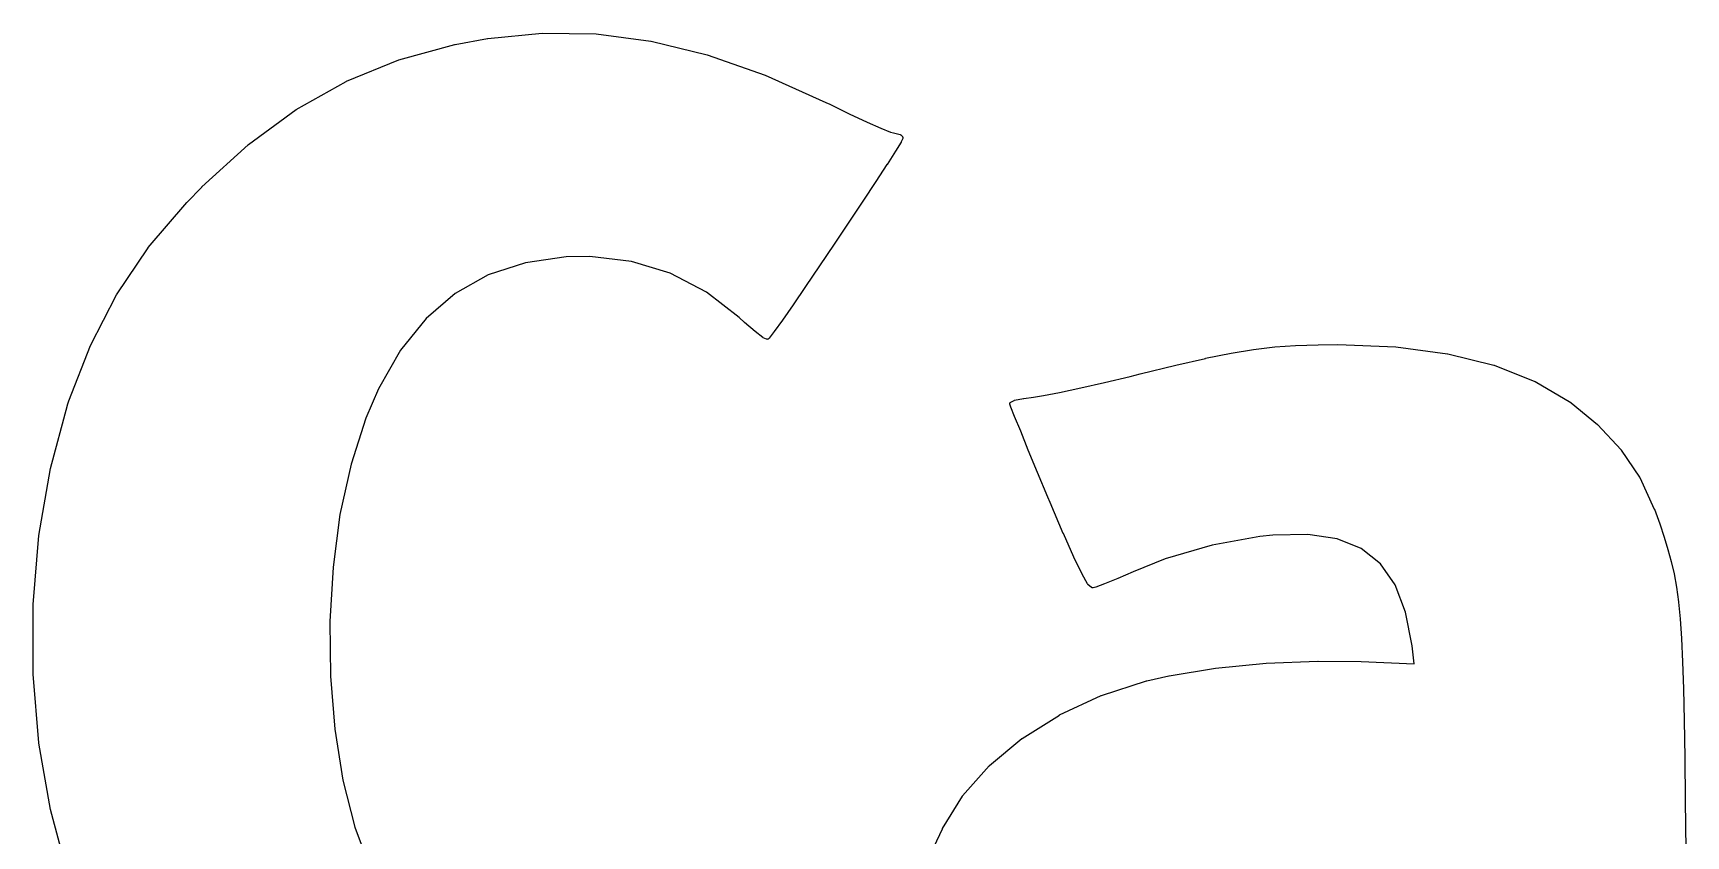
# Model space of a CAD drawing. Extents: x 10 to 287, y -200 to -10.
# Drawn here: x 105.847 to 110.695, y -61.006 to -58.651 of the extents above; entities that cross this region are included whole.
import ezdxf

# ---------------------------------------------------------------- set-up
doc = ezdxf.new("R2010")
doc.units = 0
doc.layers.add('BLACK', color=7, linetype='CONTINUOUS')

msp = doc.modelspace()

# ---------------------------------------------------------------- linework, layer by layer
at = {"layer": 'BLACK', "linetype": 'CONTINUOUS'}
for p, q in [((107.181, -58.6671), (107.34, -58.6515)), ((107.34, -58.6515), (107.34, -58.6516)), ((107.34, -58.6516), (107.34, -58.6515)), ((107.34, -58.6515), (107.499, -58.6541)), ((107.499, -58.6541), (107.499, -58.6542)), ((107.499, -58.6542), (107.499, -58.6541)), ((107.499, -58.6541), (107.659, -58.6753)), ((106.92, -58.7297), (107.084, -58.6847)), ((107.084, -58.6847), (107.085, -58.6847)), ((107.085, -58.6846), (107.18, -58.6671)), ((107.085, -58.6847), (107.085, -58.6846)), ((107.18, -58.6671), (107.181, -58.6672)), ((107.181, -58.6672), (107.181, -58.6671)), ((107.659, -58.6753), (107.659, -58.6754)), ((107.659, -58.6754), (107.66, -58.6754)), ((107.66, -58.6754), (107.824, -58.7155)), ((106.766, -58.793), (106.92, -58.7299)), ((106.92, -58.7299), (106.92, -58.7297)), ((106.92, -58.7299), (106.92, -58.7299)), ((107.824, -58.7155), (107.824, -58.7157)), ((107.824, -58.7157), (107.824, -58.7157)), ((107.824, -58.7157), (107.994, -58.7752)), ((106.619, -58.8756), (106.765, -58.7933)), ((106.765, -58.7933), (106.766, -58.793)), ((106.765, -58.7933), (106.765, -58.7933)), ((107.994, -58.7752), (107.994, -58.7753)), ((107.994, -58.7753), (107.994, -58.7753)), ((107.994, -58.7753), (108.172, -58.8546)), ((108.172, -58.8546), (108.172, -58.8547)), ((108.172, -58.8547), (108.172, -58.8547)), ((108.172, -58.8547), (108.184, -58.8602)), ((106.479, -58.9784), (106.619, -58.8759)), ((106.619, -58.8758), (106.619, -58.8756)), ((106.619, -58.8759), (106.619, -58.8758)), ((108.184, -58.8602), (108.241, -58.8882)), ((108.241, -58.8882), (108.293, -58.9123)), ((108.293, -58.9123), (108.334, -58.9306)), ((108.334, -58.9306), (108.362, -58.9416)), ((108.362, -58.9416), (108.371, -58.9441)), ((108.371, -58.9441), (108.371, -58.9441)), ((108.371, -58.9441), (108.39, -58.9491)), ((108.39, -58.9491), (108.391, -58.9498)), ((108.391, -58.9498), (108.392, -58.9502)), ((108.392, -58.9502), (108.397, -58.9545)), ((106.342, -59.1027), (106.478, -58.9788)), ((106.478, -58.9787), (106.479, -58.9784)), ((106.478, -58.9788), (106.478, -58.9787)), ((108.377, -58.9976), (108.352, -59.0369)), ((108.393, -58.9712), (108.377, -58.9975)), ((108.377, -58.9975), (108.377, -58.9975)), ((108.377, -58.9975), (108.377, -58.9976)), ((108.398, -58.9603), (108.393, -58.9708)), ((108.393, -58.9708), (108.393, -58.9709)), ((108.393, -58.9709), (108.393, -58.9712)), ((108.397, -58.9545), (108.397, -58.9556)), ((108.397, -58.9556), (108.398, -58.9565)), ((108.398, -58.9565), (108.398, -58.9573)), ((108.398, -58.9573), (108.399, -58.9579)), ((108.399, -58.9579), (108.398, -58.9591)), ((108.398, -58.9591), (108.398, -58.9603)), ((108.351, -59.037), (108.319, -59.0867)), ((108.352, -59.0369), (108.351, -59.037)), ((108.351, -59.037), (108.351, -59.037)), ((108.319, -59.0867), (108.281, -59.1441)), ((108.319, -59.0867), (108.319, -59.0867)), ((108.319, -59.0867), (108.319, -59.0867)), ((106.298, -59.1482), (106.342, -59.1029)), ((106.342, -59.1029), (106.342, -59.1027)), ((106.342, -59.1029), (106.342, -59.1029)), ((108.281, -59.1441), (108.24, -59.2062)), ((108.281, -59.1441), (108.281, -59.1441)), ((108.281, -59.1441), (108.281, -59.1441)), ((106.185, -59.2806), (106.298, -59.1484)), ((106.298, -59.1483), (106.298, -59.1482)), ((106.298, -59.1484), (106.298, -59.1483)), ((108.24, -59.2063), (108.197, -59.2705)), ((108.24, -59.2062), (108.24, -59.2062)), ((108.24, -59.2062), (108.24, -59.2063)), ((106.092, -59.419), (106.185, -59.2811)), ((106.185, -59.2809), (106.185, -59.2806)), ((106.185, -59.2811), (106.185, -59.2809)), ((108.197, -59.2705), (108.154, -59.3341)), ((108.197, -59.2705), (108.197, -59.2705)), ((108.197, -59.2705), (108.197, -59.2705)), ((107.291, -59.3251), (107.182, -59.3607)), ((107.411, -59.308), (107.291, -59.3251)), ((107.48, -59.3069), (107.411, -59.308)), ((107.602, -59.3211), (107.48, -59.3069)), ((107.716, -59.3559), (107.602, -59.3211)), ((108.154, -59.3341), (108.113, -59.3942)), ((108.154, -59.3341), (108.154, -59.3341)), ((108.154, -59.3341), (108.154, -59.3341)), ((107.182, -59.3607), (107.085, -59.4151)), ((107.822, -59.4109), (107.716, -59.3559)), ((106.015, -59.5674), (106.092, -59.4195)), ((106.092, -59.4193), (106.092, -59.419)), ((106.092, -59.4195), (106.092, -59.4193)), ((107.085, -59.4151), (107, -59.4886)), ((107.918, -59.4858), (107.822, -59.4109)), ((108.113, -59.3943), (108.076, -59.4482)), ((108.113, -59.3942), (108.113, -59.3942)), ((108.113, -59.3942), (108.113, -59.3943)), ((108.076, -59.4482), (108.045, -59.4933)), ((108.076, -59.4482), (108.076, -59.4482)), ((108.076, -59.4482), (108.076, -59.4482)), ((107, -59.4886), (106.925, -59.5815)), ((107.934, -59.5001), (107.918, -59.4858)), ((107.934, -59.5002), (107.934, -59.5001)), ((107.934, -59.5001), (107.934, -59.5001)), ((107.965, -59.5267), (107.934, -59.5002)), ((107.965, -59.5268), (107.965, -59.5267)), ((107.965, -59.5269), (107.965, -59.5268)), ((107.987, -59.5441), (107.965, -59.5269)), ((108.021, -59.5268), (108.006, -59.5456)), ((108.045, -59.4933), (108.021, -59.5266)), ((108.021, -59.5266), (108.021, -59.5267)), ((108.021, -59.5267), (108.021, -59.5268)), ((108.045, -59.4933), (108.045, -59.4933)), ((108.045, -59.4933), (108.045, -59.4933)), ((105.952, -59.73), (106.015, -59.5679)), ((106.015, -59.5677), (106.015, -59.5674)), ((106.015, -59.5679), (106.015, -59.5677)), ((106.925, -59.5815), (106.86, -59.6943)), ((107.988, -59.5443), (107.987, -59.5441)), ((107.988, -59.5447), (107.988, -59.5443)), ((107.998, -59.5493), (107.988, -59.5447)), ((107.999, -59.5494), (107.998, -59.5493)), ((108.001, -59.5498), (107.999, -59.5494)), ((108.002, -59.5495), (108.001, -59.5494)), ((108.001, -59.5494), (108.001, -59.5498)), ((108.003, -59.5487), (108.002, -59.5495)), ((108.004, -59.5481), (108.003, -59.5487)), ((108.006, -59.546), (108.004, -59.5481)), ((108.006, -59.5456), (108.006, -59.5457)), ((108.006, -59.5457), (108.006, -59.546)), ((109.361, -59.59), (109.427, -59.5791)), ((109.427, -59.5791), (109.489, -59.5717)), ((109.427, -59.5791), (109.427, -59.5791)), ((109.427, -59.5791), (109.427, -59.5791)), ((109.489, -59.5717), (109.55, -59.5673)), ((109.489, -59.5717), (109.489, -59.5718)), ((109.489, -59.5718), (109.489, -59.5717)), ((109.55, -59.5673), (109.616, -59.5653)), ((109.55, -59.5673), (109.55, -59.5674)), ((109.55, -59.5674), (109.55, -59.5673)), ((109.616, -59.5653), (109.674, -59.5649)), ((109.616, -59.5653), (109.616, -59.5653)), ((109.616, -59.5653), (109.616, -59.5653)), ((109.674, -59.5649), (109.674, -59.5649)), ((109.674, -59.5649), (109.674, -59.5649)), ((109.674, -59.5649), (109.844, -59.5716)), ((109.844, -59.5716), (109.844, -59.5717)), ((109.844, -59.5717), (109.844, -59.5716)), ((109.844, -59.5716), (109.996, -59.5916)), ((109.094, -59.6509), (109.199, -59.6254)), ((109.199, -59.6253), (109.286, -59.6053)), ((109.199, -59.6254), (109.199, -59.6253)), ((109.199, -59.6254), (109.199, -59.6254)), ((109.286, -59.6052), (109.361, -59.5901)), ((109.286, -59.6053), (109.286, -59.6052)), ((109.286, -59.6053), (109.286, -59.6053)), ((109.361, -59.5901), (109.361, -59.59)), ((109.361, -59.5901), (109.361, -59.5901)), ((109.996, -59.5916), (109.996, -59.5918)), ((109.996, -59.5918), (109.997, -59.5917)), ((109.997, -59.5917), (110.132, -59.6253)), ((110.132, -59.6253), (110.132, -59.6256)), ((110.132, -59.6256), (110.133, -59.6256)), ((110.133, -59.6256), (110.252, -59.6731)), ((108.92, -59.6919), (108.99, -59.6759)), ((108.99, -59.6759), (109.065, -59.658)), ((108.99, -59.6759), (108.99, -59.6759)), ((109.065, -59.658), (109.094, -59.6509)), ((109.065, -59.658), (109.065, -59.658)), ((109.094, -59.6509), (109.094, -59.6509)), ((109.094, -59.6509), (109.094, -59.6509)), ((110.252, -59.6731), (110.252, -59.6734)), ((110.252, -59.6734), (110.253, -59.6734)), ((110.253, -59.6734), (110.357, -59.7351)), ((106.86, -59.6943), (106.823, -59.7804)), ((108.726, -59.7283), (108.752, -59.723)), ((108.752, -59.723), (108.752, -59.723)), ((108.752, -59.723), (108.753, -59.723)), ((108.753, -59.723), (108.781, -59.7193)), ((108.781, -59.7193), (108.811, -59.7145)), ((108.811, -59.7145), (108.858, -59.7051)), ((108.858, -59.7051), (108.92, -59.6919)), ((105.898, -59.9281), (105.948, -59.7421)), ((105.948, -59.7418), (105.952, -59.7302)), ((105.948, -59.742), (105.948, -59.7418)), ((105.948, -59.7421), (105.948, -59.742)), ((105.952, -59.7301), (105.952, -59.73)), ((105.952, -59.7302), (105.952, -59.7301)), ((108.712, -59.7358), (108.714, -59.7347)), ((108.712, -59.7361), (108.712, -59.7358)), ((108.712, -59.7363), (108.712, -59.7361)), ((108.712, -59.7379), (108.712, -59.7363)), ((108.712, -59.7396), (108.712, -59.7379)), ((108.715, -59.7484), (108.712, -59.7396)), ((108.714, -59.7347), (108.715, -59.7334)), ((108.715, -59.7334), (108.725, -59.7287)), ((108.715, -59.7485), (108.715, -59.7484)), ((108.715, -59.7486), (108.715, -59.7485)), ((108.726, -59.7759), (108.715, -59.7486)), ((108.725, -59.7286), (108.726, -59.7283)), ((108.725, -59.7287), (108.725, -59.7286)), ((110.357, -59.7351), (110.358, -59.7354)), ((110.358, -59.7354), (110.358, -59.7355)), ((110.358, -59.7355), (110.436, -59.7991)), ((106.823, -59.7804), (106.78, -59.9157)), ((108.744, -59.8188), (108.726, -59.7759)), ((108.726, -59.7759), (108.726, -59.7759)), ((108.726, -59.7759), (108.726, -59.7759)), ((108.766, -59.8743), (108.744, -59.8188)), ((108.744, -59.8188), (108.744, -59.8188)), ((108.744, -59.8188), (108.744, -59.8188)), ((110.436, -59.7991), (110.436, -59.7994)), ((110.436, -59.7994), (110.436, -59.7996)), ((110.436, -59.7996), (110.505, -59.8737)), ((106.78, -59.9157), (106.747, -60.0627)), ((108.793, -59.9397), (108.766, -59.8743)), ((108.766, -59.8743), (108.766, -59.8743)), ((108.766, -59.8743), (108.766, -59.8743)), ((110.505, -59.8737), (110.505, -59.8741)), ((110.505, -59.8741), (110.505, -59.8743)), ((110.505, -59.8743), (110.559, -59.9541)), ((105.864, -60.1247), (105.898, -59.9286)), ((105.898, -59.9283), (105.898, -59.9281)), ((105.898, -59.9286), (105.898, -59.9283)), ((108.823, -60.012), (108.793, -59.9397)), ((108.793, -59.9397), (108.793, -59.9397)), ((108.793, -59.9397), (108.793, -59.9397)), ((110.559, -59.9541), (110.559, -59.9545)), ((110.559, -59.9545), (110.56, -59.9548)), ((110.56, -59.9548), (110.602, -60.047)), ((108.83, -60.0278), (108.823, -60.012)), ((108.823, -60.012), (108.823, -60.012)), ((108.823, -60.012), (108.823, -60.012)), ((106.747, -60.0627), (106.727, -60.2178)), ((108.868, -60.1184), (108.83, -60.0278)), ((108.83, -60.0278), (108.83, -60.0278)), ((108.83, -60.0278), (108.83, -60.0278)), ((110.602, -60.047), (110.602, -60.0472)), ((110.602, -60.0472), (110.603, -60.0474)), ((110.603, -60.0474), (110.618, -60.0905)), ((110.618, -60.0905), (110.618, -60.0905)), ((110.618, -60.0905), (110.618, -60.0906)), ((110.618, -60.0906), (110.631, -60.1296)), ((105.847, -60.3272), (105.864, -60.1251)), ((105.864, -60.1249), (105.864, -60.1247)), ((105.864, -60.1251), (105.864, -60.1249)), ((108.869, -60.1185), (108.868, -60.1184)), ((108.9, -60.1883), (108.869, -60.1185)), ((108.869, -60.1185), (108.869, -60.1185)), ((109.305, -60.1527), (109.168, -60.1935)), ((109.445, -60.1276), (109.305, -60.1527)), ((109.483, -60.1236), (109.445, -60.1276)), ((109.586, -60.1215), (109.483, -60.1236)), ((109.672, -60.1345), (109.586, -60.1215)), ((109.742, -60.1631), (109.672, -60.1345)), ((109.799, -60.2079), (109.742, -60.1631)), ((110.631, -60.1296), (110.631, -60.1296)), ((110.631, -60.1296), (110.631, -60.1297)), ((110.631, -60.1297), (110.642, -60.1658)), ((108.9, -60.1884), (108.9, -60.1883)), ((108.9, -60.1883), (108.9, -60.1883)), ((108.924, -60.2376), (108.9, -60.1884)), ((109.168, -60.1935), (109.074, -60.2314)), ((109.842, -60.2697), (109.799, -60.2079)), ((110.642, -60.1658), (110.642, -60.1659)), ((110.642, -60.1659), (110.642, -60.166)), ((110.642, -60.166), (110.652, -60.2011)), ((110.652, -60.2011), (110.652, -60.2012)), ((110.652, -60.2012), (110.652, -60.2013)), ((110.652, -60.2013), (110.66, -60.2373)), ((106.727, -60.2178), (106.717, -60.3771)), ((108.924, -60.2377), (108.924, -60.2376)), ((108.924, -60.2379), (108.924, -60.2377)), ((108.94, -60.2669), (108.924, -60.2379)), ((109.029, -60.2508), (108.99, -60.2664)), ((109.074, -60.2314), (109.029, -60.2508)), ((109.029, -60.2508), (109.029, -60.2508)), ((109.029, -60.2508), (109.029, -60.2508)), ((110.66, -60.2373), (110.66, -60.2374)), ((110.66, -60.2374), (110.66, -60.2375)), ((110.66, -60.2375), (110.667, -60.2762)), ((108.941, -60.2673), (108.94, -60.2669)), ((108.941, -60.268), (108.941, -60.2673)), ((108.951, -60.2771), (108.941, -60.268)), ((108.952, -60.2773), (108.951, -60.2771)), ((108.952, -60.2778), (108.952, -60.2773)), ((108.953, -60.278), (108.952, -60.2778)), ((108.955, -60.2784), (108.953, -60.278)), ((108.956, -60.2783), (108.955, -60.2782)), ((108.955, -60.2782), (108.955, -60.2784)), ((108.964, -60.2762), (108.956, -60.2783)), ((108.99, -60.2665), (108.964, -60.2761)), ((108.964, -60.2761), (108.964, -60.2761)), ((108.964, -60.2761), (108.964, -60.2762)), ((108.99, -60.2664), (108.99, -60.2664)), ((108.99, -60.2664), (108.99, -60.2665)), ((109.872, -60.3495), (109.842, -60.2697)), ((110.667, -60.2762), (110.667, -60.2763)), ((110.667, -60.2763), (110.667, -60.2764)), ((110.667, -60.2764), (110.673, -60.3195)), ((105.847, -60.3274), (105.847, -60.3272)), ((105.847, -60.3276), (105.847, -60.3274)), ((105.847, -60.5313), (105.847, -60.3276)), ((109.892, -60.448), (109.872, -60.3495)), ((110.673, -60.3195), (110.673, -60.3196)), ((110.673, -60.3196), (110.673, -60.3197)), ((110.673, -60.3197), (110.678, -60.3692)), ((106.717, -60.3771), (106.719, -60.5367)), ((110.678, -60.3692), (110.678, -60.3692)), ((110.678, -60.3692), (110.678, -60.3693)), ((110.678, -60.3693), (110.682, -60.4269)), ((109.898, -60.501), (109.892, -60.448)), ((110.682, -60.4269), (110.682, -60.427)), ((110.682, -60.427), (110.682, -60.427)), ((110.682, -60.427), (110.685, -60.4947)), ((109.315, -60.5138), (109.464, -60.4992)), ((109.464, -60.4992), (109.615, -60.4928)), ((109.464, -60.4992), (109.464, -60.4993)), ((109.464, -60.4993), (109.464, -60.4992)), ((109.615, -60.4928), (109.615, -60.4929)), ((109.615, -60.4929), (109.616, -60.4928)), ((109.616, -60.4928), (109.742, -60.4944)), ((109.742, -60.4944), (109.742, -60.4945)), ((109.742, -60.4945), (109.742, -60.4944)), ((109.742, -60.4944), (109.898, -60.501)), ((110.685, -60.4947), (110.685, -60.4947)), ((110.685, -60.4947), (110.685, -60.4947)), ((110.685, -60.4947), (110.688, -60.5742)), ((105.848, -60.5315), (105.847, -60.5313)), ((105.847, -60.5317), (105.848, -60.5315)), ((105.864, -60.733), (105.847, -60.5317)), ((106.719, -60.5367), (106.732, -60.693)), ((108.981, -60.594), (109.113, -60.5511)), ((109.113, -60.5511), (109.114, -60.5509)), ((109.113, -60.5511), (109.113, -60.5511)), ((109.114, -60.5509), (109.178, -60.536)), ((109.178, -60.536), (109.179, -60.5359)), ((109.178, -60.536), (109.178, -60.536)), ((109.179, -60.5359), (109.315, -60.5138)), ((109.315, -60.5138), (109.315, -60.5139)), ((109.315, -60.5139), (109.315, -60.5138)), ((108.858, -60.6508), (108.98, -60.5942)), ((108.98, -60.5942), (108.981, -60.5942)), ((108.981, -60.5942), (108.981, -60.594)), ((110.688, -60.5742), (110.688, -60.5742)), ((110.688, -60.5742), (110.688, -60.5742)), ((110.688, -60.5742), (110.69, -60.6673)), ((106.732, -60.693), (106.756, -60.8419)), ((108.748, -60.7198), (108.858, -60.6511)), ((108.858, -60.651), (108.858, -60.6508)), ((108.858, -60.6511), (108.858, -60.651)), ((110.69, -60.6673), (110.69, -60.6673)), ((110.69, -60.6673), (110.69, -60.6674)), ((110.69, -60.6674), (110.692, -60.7759)), ((105.864, -60.7332), (105.864, -60.733)), ((105.864, -60.7334), (105.864, -60.7332)), ((105.898, -60.928), (105.864, -60.7334)), ((108.652, -60.7993), (108.747, -60.7202)), ((108.747, -60.7201), (108.748, -60.7198)), ((108.747, -60.7202), (108.747, -60.7201)), ((110.692, -60.7759), (110.692, -60.776)), ((110.692, -60.776), (110.692, -60.776)), ((110.692, -60.776), (110.693, -60.9019)), ((106.756, -60.8419), (106.791, -60.9797)), ((108.573, -60.8879), (108.651, -60.7999)), ((108.651, -60.7999), (108.652, -60.7997)), ((108.652, -60.7997), (108.652, -60.7993)), ((108.514, -60.9839), (108.573, -60.8886)), ((108.573, -60.8883), (108.573, -60.8879)), ((108.573, -60.8886), (108.573, -60.8883)), ((105.898, -60.9282), (105.898, -60.928)), ((105.898, -60.9284), (105.898, -60.9282)), ((105.948, -61.1121), (105.898, -60.9284)), ((110.693, -60.9019), (110.693, -60.9019)), ((110.693, -60.9019), (110.693, -60.9019)), ((110.693, -60.9019), (110.695, -61.047)), ((106.791, -60.9797), (106.837, -61.1028)), ((108.49, -61.0368), (108.514, -60.9844)), ((108.514, -60.9842), (108.514, -60.9839)), ((108.514, -60.9844), (108.514, -60.9842))]:
    msp.add_line(p, q, dxfattribs=at)

doc.saveas('drawing.dxf')
